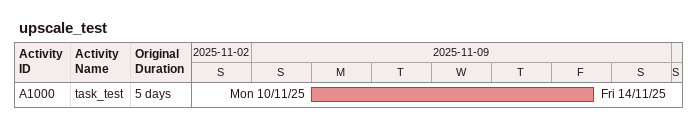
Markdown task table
upscale_test

| ID | Task | Original duration | Start | Finish |
|---|---|---|---|---|
| A1000 | task_test | 5d | 2025-11-10 | 2025-11-14 |
